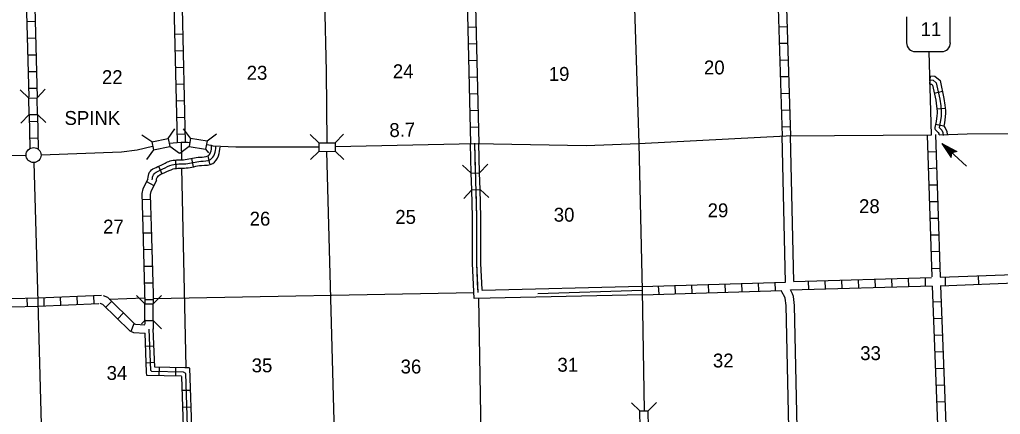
# Model space of a CAD drawing. Extents: x 2020499 to 2457378, y 15410235 to 15816321.
# Drawn here: x 2243978 to 2279276, y 15564193 to 15578390 of the extents above; entities that cross this region are included whole.
import ezdxf

# ---------------------------------------------------------------- set-up
doc = ezdxf.new("R2010")
doc.units = 0
for name, color, linetype in [('L10', 7, 'Continuous'), ('L13', 7, 'Continuous'), ('L14', 7, 'Continuous'), ('L16', 7, 'Continuous'), ('L18', 7, 'Continuous'), ('L28', 7, 'Continuous'), ('L3', 7, 'Continuous'), ('L4', 7, 'Continuous'), ('L8', 7, 'Continuous'), ('L9', 7, 'Continuous')]:
    doc.layers.add(name, color=color, linetype=linetype)

msp = doc.modelspace()

# ---------------------------------------------------------------- linework, layer by layer
at = {"layer": 'L10'}
for p, q in [((2271539, 15568953), (2271417, 15574207)), ((2271840, 15568969), (2271718, 15574207)), ((2271665, 15563710), (2271562, 15568107)), ((2271966, 15563705), (2271863, 15568114))]:
    msp.add_line(p, q, dxfattribs=at)
for points in [[(2260234, 15572871), (2260208, 15573927)], [(2260530, 15572882), (2260509, 15573948)], [(2260625, 15568679), (2260583, 15569619), (2260583, 15571282), (2260556, 15572280)], [(2260340, 15568362), (2260282, 15569619), (2260282, 15571282), (2260256, 15572269)], [(2266375, 15568795), (2260625, 15568652), (2260615, 15568652)], [(2266391, 15568494), (2260366, 15568357)], [(2271562, 15568107), (2271534, 15568371), (2271521, 15568413), (2271412, 15568603), (2271394, 15568648)], [(2271863, 15568114), (2271829, 15568431), (2271799, 15568533), (2271720, 15568669)]]:
    msp.add_lwpolyline(points, dxfattribs=at)
at = {"layer": 'L13'}
for p, q in [((2249791, 15573980), (2249802, 15573344)), ((2249806, 15573042), (2249960, 15565886)), ((2248793, 15568362), (2260330, 15568579)), ((2247206, 15568334), (2248476, 15568383)), ((2260492, 15568358), (2260573, 15563501))]:
    msp.add_line(p, q, dxfattribs=at)
at = {"layer": 'L16'}
msp.add_circle((2244479, 15573519), 269, dxfattribs=at)
at = {"layer": 'L18'}
for p, q in [((2244310, 15575569), (2243999, 15575865)), ((2244606, 15575580), (2244902, 15575886)), ((2244310, 15575569), (2244606, 15575580)), ((2244316, 15574973), (2244310, 15575569)), ((2244617, 15574978), (2244606, 15575580)), ((2244316, 15574973), (2244025, 15574672)), ((2244316, 15574973), (2244617, 15574978)), ((2244617, 15574978), (2244923, 15574687)), ((2249326, 15574112), (2249559, 15574460)), ((2250124, 15574123), (2249875, 15574460)), ((2248735, 15573996), (2248381, 15574239)), ((2248735, 15573996), (2249326, 15574112)), ((2249326, 15574112), (2249384, 15573822)), ((2250124, 15574123), (2250081, 15573822)), ((2250124, 15574123), (2250725, 15574027)), ((2250725, 15574027), (2251058, 15574281)), ((2254743, 15573954), (2254432, 15574254)), ((2255340, 15573964), (2255630, 15574265)), ((2248793, 15573705), (2248550, 15573357)), ((2248735, 15573996), (2248793, 15573705)), ((2248793, 15573705), (2249384, 15573822)), ((2249733, 15573579), (2249384, 15573822)), ((2250081, 15573822), (2249743, 15573573)), ((2250081, 15573822), (2250673, 15573732)), ((2250725, 15574027), (2250673, 15573732)), ((2250673, 15573732), (2250773, 15573595)), ((2254743, 15573954), (2255340, 15573964)), ((2254743, 15573954), (2254743, 15573653)), ((2255340, 15573964), (2255340, 15573663)), ((2254743, 15573653), (2254442, 15573357)), ((2254743, 15573653), (2255340, 15573663)), ((2255340, 15573663), (2255641, 15573362)), ((2260234, 15572871), (2259923, 15573156)), ((2260530, 15572882), (2260826, 15573188)), ((2260234, 15572871), (2260530, 15572882)), ((2260256, 15572269), (2260234, 15572871)), ((2260556, 15572280), (2260530, 15572882)), ((2260256, 15572269), (2260556, 15572280)), ((2260556, 15572280), (2260868, 15571989)), ((2260256, 15572269), (2259965, 15571952)), ((2248481, 15568172), (2248181, 15568473)), ((2248782, 15568172), (2249083, 15568473)), ((2248481, 15568172), (2248782, 15568172)), ((2248481, 15567570), (2248481, 15568172)), ((2248782, 15567570), (2248782, 15568172)), ((2248481, 15567570), (2248365, 15567454)), ((2248481, 15567570), (2248782, 15567570)), ((2248782, 15567570), (2249083, 15567269)), ((2266301, 15564323), (2266000, 15564613)), ((2266597, 15564323), (2266898, 15564618)), ((2266301, 15564323), (2266597, 15564323)), ((2266306, 15563721), (2266301, 15564323)), ((2266607, 15563721), (2266597, 15564323))]:
    msp.add_line(p, q, dxfattribs=at)
at = {"layer": 'L28'}
for p, q in [((2277167, 15573938), (2277705, 15573653)), ((2277167, 15573938), (2277500, 15573431)), ((2277167, 15573938), (2278059, 15573114)), ((2277209, 15573890), (2277484, 15573473)), ((2277241, 15573890), (2277663, 15573653)), ((2277257, 15573837), (2277489, 15573489)), ((2277283, 15573848), (2277647, 15573653)), ((2277315, 15573790), (2277489, 15573531)), ((2277341, 15573795), (2277616, 15573637)), ((2277368, 15573753), (2277484, 15573647)), ((2277368, 15573737), (2277500, 15573563)), ((2277383, 15573753), (2277584, 15573631)), ((2277399, 15573721), (2277484, 15573647)), ((2277468, 15573690), (2277563, 15573621)), ((2277431, 15573679), (2277505, 15573594)), ((2277489, 15573663), (2277531, 15573621)), ((2277489, 15573631), (2277505, 15573594)), ((2277500, 15573431), (2277526, 15573605)), ((2277705, 15573653), (2277526, 15573605))]:
    msp.add_line(p, q, dxfattribs=at)
at = {"layer": 'L3'}
for p, q in [((2275900, 15578494), (2275900, 15577555)), ((2277473, 15577555), (2277473, 15578494)), ((2276217, 15577238), (2277167, 15577238)), ((2276792, 15574244), (2276708, 15577227)), ((2266259, 15573938), (2271565, 15574207)), ((2271565, 15574207), (2276792, 15574244)), ((2277072, 15574244), (2278075, 15574281)), ((2278075, 15574281), (2282283, 15574297)), ((2255340, 15573822), (2260356, 15573938)), ((2260356, 15573938), (2264374, 15573864)), ((2264374, 15573864), (2266259, 15573938)), ((2243566, 15573505), (2244209, 15573515)), ((2244748, 15573531), (2247647, 15573631))]:
    msp.add_line(p, q, dxfattribs=at)
for points in [[(2247647, 15573631), (2248207, 15573711), (2248756, 15573837)], [(2249358, 15573948), (2249791, 15573980)], [(2249791, 15573980), (2250023, 15573980), (2250097, 15573969)], [(2250699, 15573895), (2250873, 15573869), (2250926, 15573848)], [(2250926, 15573848), (2251760, 15573811), (2254733, 15573811)]]:
    msp.add_lwpolyline(points, dxfattribs=at)
for centre, start, end in [((2276216, 15577553), 180.0011, 270.0011), ((2277161, 15577553), 270.0011, 0.0011)]:
    msp.add_arc(centre, 315, start, end, dxfattribs=at)
at = {"layer": 'L4'}
for p, q in [((2266090, 15579181), (2266259, 15573938)), ((2266259, 15573938), (2266380, 15568647)), ((2244643, 15568235), (2244498, 15573250)), ((2266380, 15568647), (2266459, 15564323)), ((2244786, 15562929), (2244643, 15568235))]:
    msp.add_line(p, q, dxfattribs=at)
for points in [[(2254949, 15579096), (2255007, 15576530), (2255034, 15573964)], [(2255282, 15563277), (2255314, 15563520), (2255039, 15573653)]]:
    msp.add_lwpolyline(points, dxfattribs=at)
at = {"layer": 'L8'}
for p, q in [((2271264, 15579239), (2271417, 15574196)), ((2271565, 15579255), (2271718, 15574212)), ((2244231, 15578653), (2244310, 15575606)), ((2244527, 15578827), (2244606, 15575580)), ((2249527, 15578954), (2249643, 15573980)), ((2249823, 15578806), (2249939, 15573980)), ((2244242, 15578320), (2244543, 15578331)), ((2260108, 15578120), (2260409, 15578130)), ((2271301, 15578135), (2271597, 15578146)), ((2244252, 15577724), (2244548, 15577729)), ((2249548, 15577871), (2249849, 15577882)), ((2249564, 15577269), (2249865, 15577280)), ((2260118, 15577523), (2260414, 15577528)), ((2271317, 15577539), (2271618, 15577544)), ((2244268, 15577127), (2244564, 15577127)), ((2260134, 15576921), (2260435, 15576932)), ((2271333, 15576937), (2271634, 15576947)), ((2244284, 15576530), (2244585, 15576530)), ((2249574, 15576673), (2249875, 15576678)), ((2260150, 15576319), (2260451, 15576330)), ((2271348, 15576340), (2271649, 15576345)), ((2276738, 15576071), (2276764, 15576369)), ((2244300, 15575928), (2244601, 15575928)), ((2249590, 15576071), (2249891, 15576081)), ((2276896, 15575749), (2277188, 15575812)), ((2249606, 15575469), (2249907, 15575479)), ((2260166, 15575722), (2260467, 15575728)), ((2271364, 15575738), (2271665, 15575743)), ((2260176, 15575120), (2260472, 15575131)), ((2271391, 15575136), (2271692, 15575147)), ((2276992, 15575180), (2277289, 15575206)), ((2244316, 15574973), (2244347, 15573769)), ((2244617, 15574978), (2244648, 15573753)), ((2249617, 15574872), (2249918, 15574878)), ((2244326, 15574730), (2244627, 15574740)), ((2260192, 15574519), (2260493, 15574529)), ((2271407, 15574540), (2271708, 15574545)), ((2276946, 15574635), (2277236, 15574568)), ((2244342, 15574128), (2244643, 15574138)), ((2249632, 15574270), (2249933, 15574281)), ((2276639, 15574239), (2276808, 15569138)), ((2276940, 15574254), (2277109, 15569128)), ((2249590, 15573336), (2249601, 15573040)), ((2250166, 15573394), (2250219, 15573098)), ((2250757, 15573494), (2250810, 15573198)), ((2276655, 15573637), (2276956, 15573653)), ((2248972, 15573114), (2249099, 15572845)), ((2276681, 15573040), (2276982, 15573056)), ((2248540, 15572565), (2248809, 15572428)), ((2276697, 15572443), (2276998, 15572454)), ((2248381, 15571921), (2248682, 15571931)), ((2276723, 15571847), (2277024, 15571852)), ((2248397, 15571319), (2248698, 15571329)), ((2276739, 15571245), (2277040, 15571255)), ((2248408, 15570928), (2248481, 15568172)), ((2248708, 15570944), (2248782, 15568531)), ((2248418, 15570722), (2248714, 15570727)), ((2276755, 15570648), (2277056, 15570653)), ((2248434, 15570120), (2248735, 15570131)), ((2276781, 15570046), (2277082, 15570057)), ((2248450, 15569524), (2248751, 15569529)), ((2276797, 15569444), (2277098, 15569455)), ((2271840, 15568969), (2276797, 15569112)), ((2276581, 15568811), (2276576, 15569112)), ((2248466, 15568922), (2248767, 15568927)), ((2266375, 15568795), (2271539, 15568953)), ((2266993, 15568515), (2266972, 15568811)), ((2267584, 15568536), (2267573, 15568837)), ((2268181, 15568552), (2268175, 15568853)), ((2268782, 15568573), (2268772, 15568869)), ((2269384, 15568589), (2269374, 15568890)), ((2269981, 15568610), (2269976, 15568911)), ((2270583, 15568631), (2270572, 15568927)), ((2271185, 15568647), (2271174, 15568948)), ((2271720, 15568669), (2276824, 15568811)), ((2272383, 15568679), (2272373, 15568980)), ((2272980, 15568705), (2272975, 15569006)), ((2273582, 15568721), (2273571, 15569022)), ((2274184, 15568737), (2274173, 15569038)), ((2274780, 15568753), (2274775, 15569054)), ((2275382, 15568768), (2275372, 15569069)), ((2275984, 15568790), (2275974, 15569085)), ((2276824, 15568805), (2277009, 15563832)), ((2277125, 15568832), (2277309, 15563835)), ((2243698, 15568362), (2244643, 15568388)), ((2244632, 15568388), (2246919, 15568478)), ((2244844, 15568394), (2244849, 15568098)), ((2245440, 15568420), (2245451, 15568119)), ((2246032, 15568446), (2246047, 15568145)), ((2246634, 15568473), (2246649, 15568172)), ((2248782, 15568520), (2248782, 15568172)), ((2266380, 15568647), (2262631, 15568531)), ((2266391, 15568494), (2271394, 15568648)), ((2243698, 15568061), (2244643, 15568087)), ((2244242, 15568378), (2244252, 15568077)), ((2244648, 15568087), (2246824, 15568177)), ((2247283, 15568256), (2247077, 15568045)), ((2248481, 15568330), (2248782, 15568330)), ((2276840, 15568246), (2277140, 15568256)), ((2247716, 15567839), (2247499, 15567623)), ((2248091, 15567454), (2247985, 15567179)), ((2248481, 15567596), (2248481, 15567438)), ((2248782, 15567570), (2248782, 15567253)), ((2276866, 15567644), (2277167, 15567654)), ((2276892, 15567047), (2277188, 15567052)), ((2248508, 15566646), (2248809, 15566662)), ((2276908, 15566445), (2277209, 15566456)), ((2248534, 15566044), (2248835, 15566065)), ((2248999, 15565579), (2249009, 15565880)), ((2249601, 15565569), (2249606, 15565870)), ((2250039, 15563256), (2249965, 15565664)), ((2250192, 15563261), (2250108, 15565854)), ((2276935, 15565843), (2277230, 15565854)), ((2249891, 15563246), (2249817, 15565553)), ((2276956, 15565247), (2277257, 15565252)), ((2250134, 15565057), (2249833, 15565046)), ((2276982, 15564645), (2277283, 15564655)), ((2250160, 15564455), (2249860, 15564444))]:
    msp.add_line(p, q, dxfattribs=at)
for points in [[(2260081, 15579096), (2260208, 15573938)], [(2260382, 15578869), (2260509, 15573938)], [(2276732, 15576372), (2276914, 15576356), (2277104, 15576201), (2277245, 15575551), (2277281, 15575310), (2277298, 15575118), (2277300, 15575020), (2277292, 15574896), (2277262, 15574674), (2277236, 15574561), (2277294, 15574503), (2277349, 15574364), (2277361, 15574255)], [(2276751, 15576220), (2276855, 15576211), (2276969, 15576118), (2277097, 15575525), (2277131, 15575293), (2277148, 15575110), (2277150, 15575023), (2277143, 15574911), (2277114, 15574701), (2277071, 15574514), (2277166, 15574419), (2277202, 15574327), (2277214, 15574224)], [(2276738, 15576071), (2276796, 15576066), (2276833, 15576035), (2276950, 15575498), (2276982, 15575275), (2276998, 15575101), (2277000, 15575026), (2276993, 15574926), (2276966, 15574728), (2276916, 15574509), (2276914, 15574484), (2276921, 15574460), (2276934, 15574438), (2277038, 15574335), (2277055, 15574290), (2277061, 15574244)], [(2260483, 15568578), (2260435, 15569619), (2260435, 15571282), (2260356, 15573938)], [(2248598, 15572657), (2248418, 15572306), (2248376, 15572132), (2248408, 15570928)], [(2248899, 15572602), (2248698, 15572206), (2248677, 15572095), (2248708, 15570944)], [(2246982, 15568473), (2247135, 15568404), (2248107, 15567449), (2248144, 15567438), (2248481, 15567412)], [(2246866, 15568188), (2246966, 15568156), (2247943, 15567195), (2248075, 15567137), (2248492, 15567111)], [(2249807, 15565564), (2248555, 15565595), (2248550, 15565706), (2248492, 15567111)], [(2249965, 15565664), (2249881, 15565711), (2248735, 15565738), (2248698, 15565769), (2248635, 15567253)], [(2250092, 15565864), (2249923, 15565864), (2248840, 15565886), (2248782, 15567264)]]:
    msp.add_lwpolyline(points, dxfattribs=at)
for points in [[(2248598, 15572655), (2248656, 15572898), (2249068, 15573156), (2249442, 15573320), (2249939, 15573357), (2250472, 15573447), (2250757, 15573494), (2250852, 15573610), (2250889, 15573853)], [(2248751, 15572628), (2248793, 15572802), (2249131, 15573019), (2249474, 15573172), (2249960, 15573204), (2250498, 15573294), (2250842, 15573357), (2250989, 15573552), (2251042, 15573827)], [(2248899, 15572602), (2248925, 15572713), (2249200, 15572887), (2249506, 15573019), (2249976, 15573056), (2250525, 15573146), (2250926, 15573214), (2251132, 15573494), (2251190, 15573806)]]:
    msp.add_spline(points, degree=3, dxfattribs=at)
at = {"layer": 'L9'}
for p, q in [((2260380, 15572879), (2260359, 15573945)), ((2277109, 15569128), (2281275, 15569286)), ((2277283, 15569128), (2277288, 15568832)), ((2278482, 15569180), (2278492, 15568879)), ((2277125, 15568821), (2281275, 15568980))]:
    msp.add_line(p, q, dxfattribs=at)
msp.add_lwpolyline([(2260475, 15568672), (2260433, 15569615), (2260433, 15571280), (2260407, 15572276)], dxfattribs=at)

# ---------------------------------------------------------------- texts
at = {"layer": 'L14'}
for s, p in [('20', (2268608, 15576419)), ('22', (2246940, 15576071)), ('23', (2252151, 15576229)), ('24', (2257410, 15576282)), ('19', (2263022, 15576187)), ('28', (2274189, 15571430)), ('30', (2263202, 15571123)), ('29', (2268740, 15571282)), ('26', (2252257, 15570981)), ('25', (2257499, 15571044)), ('27', (2246982, 15570696)), ('33', (2274231, 15566144)), ('32', (2268930, 15565880)), ('34', (2247109, 15565432)), ('35', (2252330, 15565706)), ('36', (2257690, 15565664)), ('31', (2263334, 15565727))]:
    msp.add_text(s, height=500, rotation=359.9999, dxfattribs=at).set_placement(p)
at = {"layer": 'L16'}
msp.add_text('SPINK', height=500, rotation=359.9999, dxfattribs=at).set_placement((2245593, 15574603))
at = {"layer": 'L28'}
msp.add_text('8.7', height=500, rotation=1.8926, dxfattribs=at).set_placement((2257294, 15574162))
at = {"layer": 'L3'}
msp.add_text('11', height=500, rotation=359.9999, dxfattribs=at).set_placement((2276407, 15577797))

doc.saveas('drawing.dxf')
